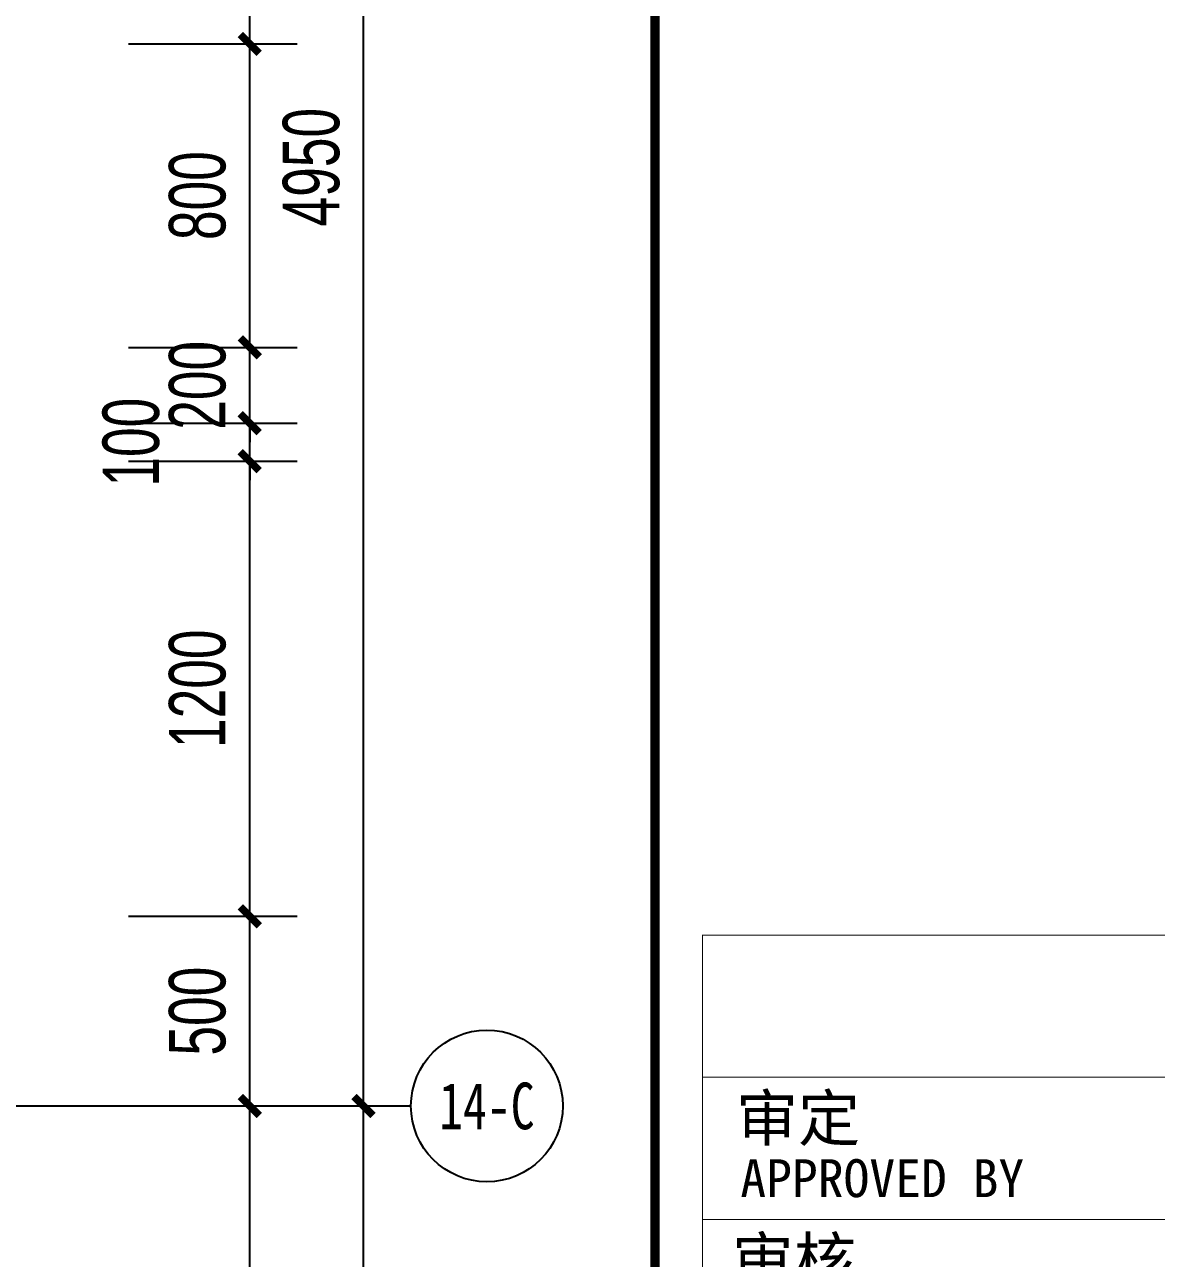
# Model space of a CAD drawing. Extents: x -26219 to 315419, y -160410 to -120810.
# Drawn here: x 267956 to 270939, y -148252 to -144999 of the extents above; entities that cross this region are included whole.
import ezdxf
from ezdxf.enums import TextEntityAlignment as Align
from ezdxf.xclip import XClip

# ---------------------------------------------------------------- set-up
doc = ezdxf.new("R2010")
doc.units = 0
doc.header["$LTSCALE"] = 1000
doc.header["$MEASUREMENT"] = 0
doc.header["$XCLIPFRAME"] = 0
doc.linetypes.add('104-14# 核心筒$2$DOTE', pattern=[2.42, 2, -0.2, 0.02, -0.2])
for name, color, linetype in [('01-标注_尺寸', 124, 'Continuous'), ('104-14# 核心筒$2$01-标注_轴线坐标', 132, 'Continuous'), ('104-14# 核心筒$2$A_AXIS-轴线', 36, '104-14# 核心筒$2$DOTE'), ('104-14# 核心筒$2$AXIS_TEXT', 7, 'Continuous')]:
    doc.layers.add(name, color=color, linetype=linetype)
doc.styles.add('104-14# 核心筒$3$_TCH_AXIS', font='STXIHEI_0.TTF', dxfattribs={"width": 0.75})
doc.styles.add('_TCH_DIM_T3', font='ros.shx', dxfattribs={"width": 0.705882, "bigfont": 'jd.shx'})
doc.styles.add('图签信息$0$华文细黑', font='STXIHEI_0.TTF', dxfattribs={"height": 10})
doc.dimstyles.new('_TCH_ARCH&&50', dxfattribs={"dimtxt": 148.75, "dimasz": 50, "dimexe": 125, "dimexo": 150, "dimgap": 63.125, "dimtad": 1, "dimdec": 0, "dimzin": 0, "dimdsep": 46, "dimtxsty": '_TCH_DIM_T3', "dimblk": 'ARCHTICK', "dimcen": 0.09, "dimclrt": 7, "dimazin": 2, "dimtfac": 1, "dimtdec": 0, "dimtix": 1, "dimtmove": 2, "dimatfit": 3, "dimfxl": 0, "dimtolj": 1, "dimtzin": 0, "dimarcsym": 0})

# ---------------------------------------------------------------- blocks, each defined once
blk = doc.blocks.new('104-14# 核心筒')
at = {"layer": '104-14# 核心筒$2$A_AXIS-轴线'}
for p, q in [((-9370.1, 105800), (120259.9, 105800)), ((-24839, 16700), (120259.9, 16700)), ((-24839, 11750), (120259.9, 11750))]:
    blk.add_line(p, q, dxfattribs=at)
blk = doc.blocks.new('图框-A1')
at = {"const_width": 0.5}
blk.add_lwpolyline([(766, 584), (25, 584), (25, 10), (766, 10)], close=True, dxfattribs=at)
blk = doc.blocks.new('图签信息')
at = {"const_width": 0.5}
blk.add_lwpolyline([(-65, 0), (0, 0), (0, 500.5), (-65, 500.5)], close=True, dxfattribs=at)
at = {"const_width": 0.05}
for points in [[(-62.5, 103.262), (-2.5, 103.262), (-2.5, 163.262), (-62.5, 163.262), (-62.5, 103.262)], [(-62.5, 155.762), (-2.5, 155.762)], [(-62.5, 148.262), (-2.5, 148.262)]]:
    blk.add_lwpolyline(points, dxfattribs=at)
at = {"style": '图签信息$0$华文细黑'}
for s, height, p in [('审定', 2.4, (-60.729, 154.808)), ('APPROVED BY', 2, (-60.5, 151.442)), ('审核', 2.4, (-60.955, 147.294))]:
    blk.add_text(s, height=height, dxfattribs=at).set_placement(p, align=Align.TOP_LEFT)
blk = doc.blocks.new('图签-A1')
at = {"color": 2}
blk.add_blockref('图签信息', (0, 0), dxfattribs=at)
blk = doc.blocks.new('_ArchTick')
at = {"color": 0, "linetype": 'ByBlock', "const_width": 0.4}
blk.add_lwpolyline([(-0.5, -0.5), (0.5, 0.5)], dxfattribs=at)
blk = doc.blocks.new('*D1339')
at = {"layer": '01-标注_尺寸', "color": 0, "lineweight": -2, "transparency": 16777216}
for p, q in [((268530.3, -147850), (268974.6, -147850)), ((268849.6, -152250), (268849.6, -147850)), ((268530.3, -152250), (268974.6, -152250))]:
    blk.add_line(p, q, dxfattribs=at)
at = {"layer": 'Defpoints', "color": 0, "transparency": 16777216}
for p in [(268380.3, -147850), (268849.6, -147850), (268380.3, -152250)]:
    blk.add_point(p, dxfattribs=at)
at = {"layer": '01-标注_尺寸', "color": 0, "lineweight": -2, "transparency": 16777216, "xscale": 50, "yscale": 50, "zscale": 50}
for p, rotation in [((268849.6, -147850), 90), ((268849.6, -152250), 270)]:
    blk.add_blockref('_ArchTick', p, dxfattribs=dict(at, rotation=rotation))
at = {"layer": '01-标注_尺寸', "color": 7, "transparency": 16777216, "insert": (268712.1, -150050), "char_height": 148.75, "attachment_point": 5, "rotation": 90, "style": '_TCH_DIM_T3'}
blk.add_mtext('\\A1;4400', dxfattribs=at)
blk = doc.blocks.new('*D1340')
at = {"layer": '01-标注_尺寸', "color": 0, "lineweight": -2, "transparency": 16777216}
for p, q in [((268530.3, -142900), (268974.6, -142900)), ((268849.6, -147850), (268849.6, -142900)), ((268530.3, -147850), (268974.6, -147850))]:
    blk.add_line(p, q, dxfattribs=at)
at = {"layer": 'Defpoints', "color": 0, "transparency": 16777216}
for p in [(268380.3, -142900), (268849.6, -142900), (268380.3, -147850)]:
    blk.add_point(p, dxfattribs=at)
at = {"layer": '01-标注_尺寸', "color": 0, "lineweight": -2, "transparency": 16777216, "xscale": 50, "yscale": 50, "zscale": 50}
for p, rotation in [((268849.6, -142900), 90), ((268849.6, -147850), 270)]:
    blk.add_blockref('_ArchTick', p, dxfattribs=dict(at, rotation=rotation))
at = {"layer": '01-标注_尺寸', "color": 7, "transparency": 16777216, "insert": (268712.1, -145375), "char_height": 148.75, "attachment_point": 5, "rotation": 90, "style": '_TCH_DIM_T3'}
blk.add_mtext('\\A1;4950', dxfattribs=at)
blk = doc.blocks.new('*D1344')
at = {"layer": '01-标注_尺寸', "color": 0, "lineweight": -2, "transparency": 16777216}
for p, q in [((268230.3, -147850), (268674.6, -147850)), ((268549.6, -149700), (268549.6, -147850)), ((268230.3, -149700), (268674.6, -149700))]:
    blk.add_line(p, q, dxfattribs=at)
at = {"layer": 'Defpoints', "color": 0, "transparency": 16777216}
for p in [(268080.3, -147850), (268549.6, -147850), (268080.3, -149700)]:
    blk.add_point(p, dxfattribs=at)
at = {"layer": '01-标注_尺寸', "color": 0, "lineweight": -2, "transparency": 16777216, "xscale": 50, "yscale": 50, "zscale": 50}
for p, rotation in [((268549.6, -147850), 90), ((268549.6, -149700), 270)]:
    blk.add_blockref('_ArchTick', p, dxfattribs=dict(at, rotation=rotation))
at = {"layer": '01-标注_尺寸', "color": 7, "transparency": 16777216, "insert": (268412.1, -148775), "char_height": 148.75, "attachment_point": 5, "rotation": 90, "style": '_TCH_DIM_T3'}
blk.add_mtext('\\A1;1850', dxfattribs=at)
blk = doc.blocks.new('*D1345')
at = {"layer": '01-标注_尺寸', "color": 0, "lineweight": -2, "transparency": 16777216}
for p, q in [((268230.3, -147350), (268674.6, -147350)), ((268549.6, -147850), (268549.6, -147350)), ((268230.3, -147850), (268674.6, -147850))]:
    blk.add_line(p, q, dxfattribs=at)
at = {"layer": 'Defpoints', "color": 0, "transparency": 16777216}
for p in [(268080.3, -147350), (268549.6, -147350), (268080.3, -147850)]:
    blk.add_point(p, dxfattribs=at)
at = {"layer": '01-标注_尺寸', "color": 0, "lineweight": -2, "transparency": 16777216, "xscale": 50, "yscale": 50, "zscale": 50}
for p, rotation in [((268549.6, -147350), 90), ((268549.6, -147850), 270)]:
    blk.add_blockref('_ArchTick', p, dxfattribs=dict(at, rotation=rotation))
at = {"layer": '01-标注_尺寸', "color": 7, "transparency": 16777216, "insert": (268412.1, -147600), "char_height": 148.75, "attachment_point": 5, "rotation": 90, "style": '_TCH_DIM_T3'}
blk.add_mtext('\\A1;500', dxfattribs=at)
blk = doc.blocks.new('*D1346')
at = {"layer": '01-标注_尺寸', "color": 0, "lineweight": -2, "transparency": 16777216}
for p, q in [((268230.3, -146150), (268674.6, -146150)), ((268549.6, -147350), (268549.6, -146150)), ((268230.3, -147350), (268674.6, -147350))]:
    blk.add_line(p, q, dxfattribs=at)
at = {"layer": 'Defpoints', "color": 0, "transparency": 16777216}
for p in [(268080.3, -146150), (268549.6, -146150), (268080.3, -147350)]:
    blk.add_point(p, dxfattribs=at)
at = {"layer": '01-标注_尺寸', "color": 0, "lineweight": -2, "transparency": 16777216, "xscale": 50, "yscale": 50, "zscale": 50}
for p, rotation in [((268549.6, -146150), 90), ((268549.6, -147350), 270)]:
    blk.add_blockref('_ArchTick', p, dxfattribs=dict(at, rotation=rotation))
at = {"layer": '01-标注_尺寸', "color": 7, "transparency": 16777216, "insert": (268412.1, -146750), "char_height": 148.75, "attachment_point": 5, "rotation": 90, "style": '_TCH_DIM_T3'}
blk.add_mtext('\\A1;1200', dxfattribs=at)
blk = doc.blocks.new('*D1347')
at = {"layer": '01-标注_尺寸', "color": 0, "lineweight": -2, "transparency": 16777216}
for p, q in [((268549.6, -146050), (268549.6, -146000)), ((268230.3, -146050), (268674.6, -146050)), ((268549.6, -146150), (268549.6, -146050)), ((268230.3, -146150), (268674.6, -146150)), ((268549.6, -146150), (268549.6, -146200))]:
    blk.add_line(p, q, dxfattribs=at)
at = {"layer": 'Defpoints', "color": 0, "transparency": 16777216}
for p in [(268080.3, -146050), (268549.6, -146050), (268080.3, -146150)]:
    blk.add_point(p, dxfattribs=at)
at = {"layer": '01-标注_尺寸', "color": 0, "lineweight": -2, "transparency": 16777216, "xscale": 50, "yscale": 50, "zscale": 50}
for p, rotation in [((268549.6, -146050), 270), ((268549.6, -146150), 90)]:
    blk.add_blockref('_ArchTick', p, dxfattribs=dict(at, rotation=rotation))
at = {"layer": '01-标注_尺寸', "color": 7, "transparency": 16777216, "insert": (268237.1, -146100), "char_height": 148.75, "attachment_point": 5, "rotation": 90, "style": '_TCH_DIM_T3'}
blk.add_mtext('\\A1;100', dxfattribs=at)
blk = doc.blocks.new('*D1348')
at = {"layer": '01-标注_尺寸', "color": 0, "lineweight": -2, "transparency": 16777216}
for p, q in [((268549.6, -145850), (268549.6, -145800)), ((268230.3, -145850), (268674.6, -145850)), ((268549.6, -146050), (268549.6, -145850)), ((268230.3, -146050), (268674.6, -146050)), ((268549.6, -146050), (268549.6, -146100))]:
    blk.add_line(p, q, dxfattribs=at)
at = {"layer": 'Defpoints', "color": 0, "transparency": 16777216}
for p in [(268080.3, -145850), (268549.6, -145850), (268080.3, -146050)]:
    blk.add_point(p, dxfattribs=at)
at = {"layer": '01-标注_尺寸', "color": 0, "lineweight": -2, "transparency": 16777216, "xscale": 50, "yscale": 50, "zscale": 50}
for p, rotation in [((268549.6, -145850), 270), ((268549.6, -146050), 90)]:
    blk.add_blockref('_ArchTick', p, dxfattribs=dict(at, rotation=rotation))
at = {"layer": '01-标注_尺寸', "color": 7, "transparency": 16777216, "insert": (268412.1, -145950), "char_height": 148.75, "attachment_point": 5, "rotation": 90, "style": '_TCH_DIM_T3'}
blk.add_mtext('\\A1;200', dxfattribs=at)
blk = doc.blocks.new('*D1349')
at = {"layer": '01-标注_尺寸', "color": 0, "lineweight": -2, "transparency": 16777216}
for p, q in [((268230.3, -145050), (268674.6, -145050)), ((268549.6, -145850), (268549.6, -145050)), ((268230.3, -145850), (268674.6, -145850))]:
    blk.add_line(p, q, dxfattribs=at)
at = {"layer": 'Defpoints', "color": 0, "transparency": 16777216}
for p in [(268080.3, -145050), (268549.6, -145050), (268080.3, -145850)]:
    blk.add_point(p, dxfattribs=at)
at = {"layer": '01-标注_尺寸', "color": 0, "lineweight": -2, "transparency": 16777216, "xscale": 50, "yscale": 50, "zscale": 50}
for p, rotation in [((268549.6, -145050), 90), ((268549.6, -145850), 270)]:
    blk.add_blockref('_ArchTick', p, dxfattribs=dict(at, rotation=rotation))
at = {"layer": '01-标注_尺寸', "color": 7, "transparency": 16777216, "insert": (268412.1, -145450), "char_height": 148.75, "attachment_point": 5, "rotation": 90, "style": '_TCH_DIM_T3'}
blk.add_mtext('\\A1;800', dxfattribs=at)
blk = doc.blocks.new('*D1350')
at = {"layer": '01-标注_尺寸', "color": 0, "lineweight": -2, "transparency": 16777216}
for p, q in [((268230.3, -143550), (268674.6, -143550)), ((268549.6, -145050), (268549.6, -143550)), ((268230.3, -145050), (268674.6, -145050))]:
    blk.add_line(p, q, dxfattribs=at)
at = {"layer": 'Defpoints', "color": 0, "transparency": 16777216}
for p in [(268080.3, -143550), (268549.6, -143550), (268080.3, -145050)]:
    blk.add_point(p, dxfattribs=at)
at = {"layer": '01-标注_尺寸', "color": 0, "lineweight": -2, "transparency": 16777216, "xscale": 50, "yscale": 50, "zscale": 50}
for p, rotation in [((268549.6, -143550), 90), ((268549.6, -145050), 270)]:
    blk.add_blockref('_ArchTick', p, dxfattribs=dict(at, rotation=rotation))
at = {"layer": '01-标注_尺寸', "color": 7, "transparency": 16777216, "insert": (268412.1, -144300), "char_height": 148.75, "attachment_point": 5, "rotation": 90, "style": '_TCH_DIM_T3'}
blk.add_mtext('\\A1;1500', dxfattribs=at)

msp = doc.modelspace()

# ---------------------------------------------------------------- linework, layer by layer
at = {"layer": '104-14# 核心筒$2$01-标注_轴线坐标'}
msp.add_line((267974.6, -147850), (268974.6, -147850), dxfattribs=at)
msp.add_circle((269174.6, -147850), 200, dxfattribs=at)

# ---------------------------------------------------------------- block references
at = {"xscale": 50, "yscale": 50, "zscale": 50}
for name, p in [('图框-A1', (231317.6, -156062.5)), ('图签-A1', (272867.6, -155562.5))]:
    msp.add_blockref(name, p, dxfattribs=at)
ref = msp.add_blockref('104-14# 核心筒', (201591, -159600))
XClip(ref).set_block_clipping_path([(32000, 6700), (42400, 18198.7390783391)])
ref = msp.add_blockref('104-14# 核心筒', (150626, -164550))
XClip(ref).set_block_clipping_path([(94550.0000000024, 12139.8027840568), (105750.0000113929, 22499.9999875159)])
ref = msp.add_blockref('104-14# 核心筒', (162825.3, -253650))
XClip(ref).set_block_clipping_path([(94442.2879467641, 101022.6274729816), (105150.0000113929, 111550)])

# ---------------------------------------------------------------- texts
at = {"layer": '104-14# 核心筒$2$AXIS_TEXT', "style": '104-14# 核心筒$3$_TCH_AXIS', "width": 0.90321}
msp.add_text('14-C', height=123.09, dxfattribs=at).set_placement((269048.8, -147911.5), (269300.3, -147911.5), align=Align.FIT)

# ---------------------------------------------------------------- dimensions: what is measured, and where the dimension line sits
at = {"layer": '01-标注_尺寸'}
for p1, p2, picture, middle in [((268380.3, -147850), (268380.3, -142900), '*D1340', (268712.1, -145375)), ((268080.3, -145050), (268080.3, -143550), '*D1350', (268412.1, -144300)), ((268080.3, -145850), (268080.3, -145050), '*D1349', (268412.1, -145450)), ((268080.3, -146050), (268080.3, -145850), '*D1348', (268412.1, -145950)), ((268080.3, -147350), (268080.3, -146150), '*D1346', (268412.1, -146750)), ((268080.3, -147850), (268080.3, -147350), '*D1345', (268412.1, -147600)), ((268080.3, -149700), (268080.3, -147850), '*D1344', (268412.1, -148775)), ((268380.3, -152250), (268380.3, -147850), '*D1339', (268712.1, -150050))]:
    dim = msp.add_aligned_dim(p1=p1, p2=p2, distance=-469.3, dimstyle='_TCH_ARCH&&50', dxfattribs=at)
    dim.commit()
    dim.dimension.update_dxf_attribs({"geometry": picture, "text_midpoint": middle})
dim = msp.add_linear_dim(base=(268549.6, -146050), p1=(268080.3, -146150), p2=(268080.3, -146050), angle=90, dimstyle='_TCH_ARCH&&50', dxfattribs=at)
dim.commit()
dim.dimension.update_dxf_attribs({"geometry": '*D1347', "text_midpoint": (268237.1, -146100), "dimtype": 161})

doc.saveas('drawing.dxf')
